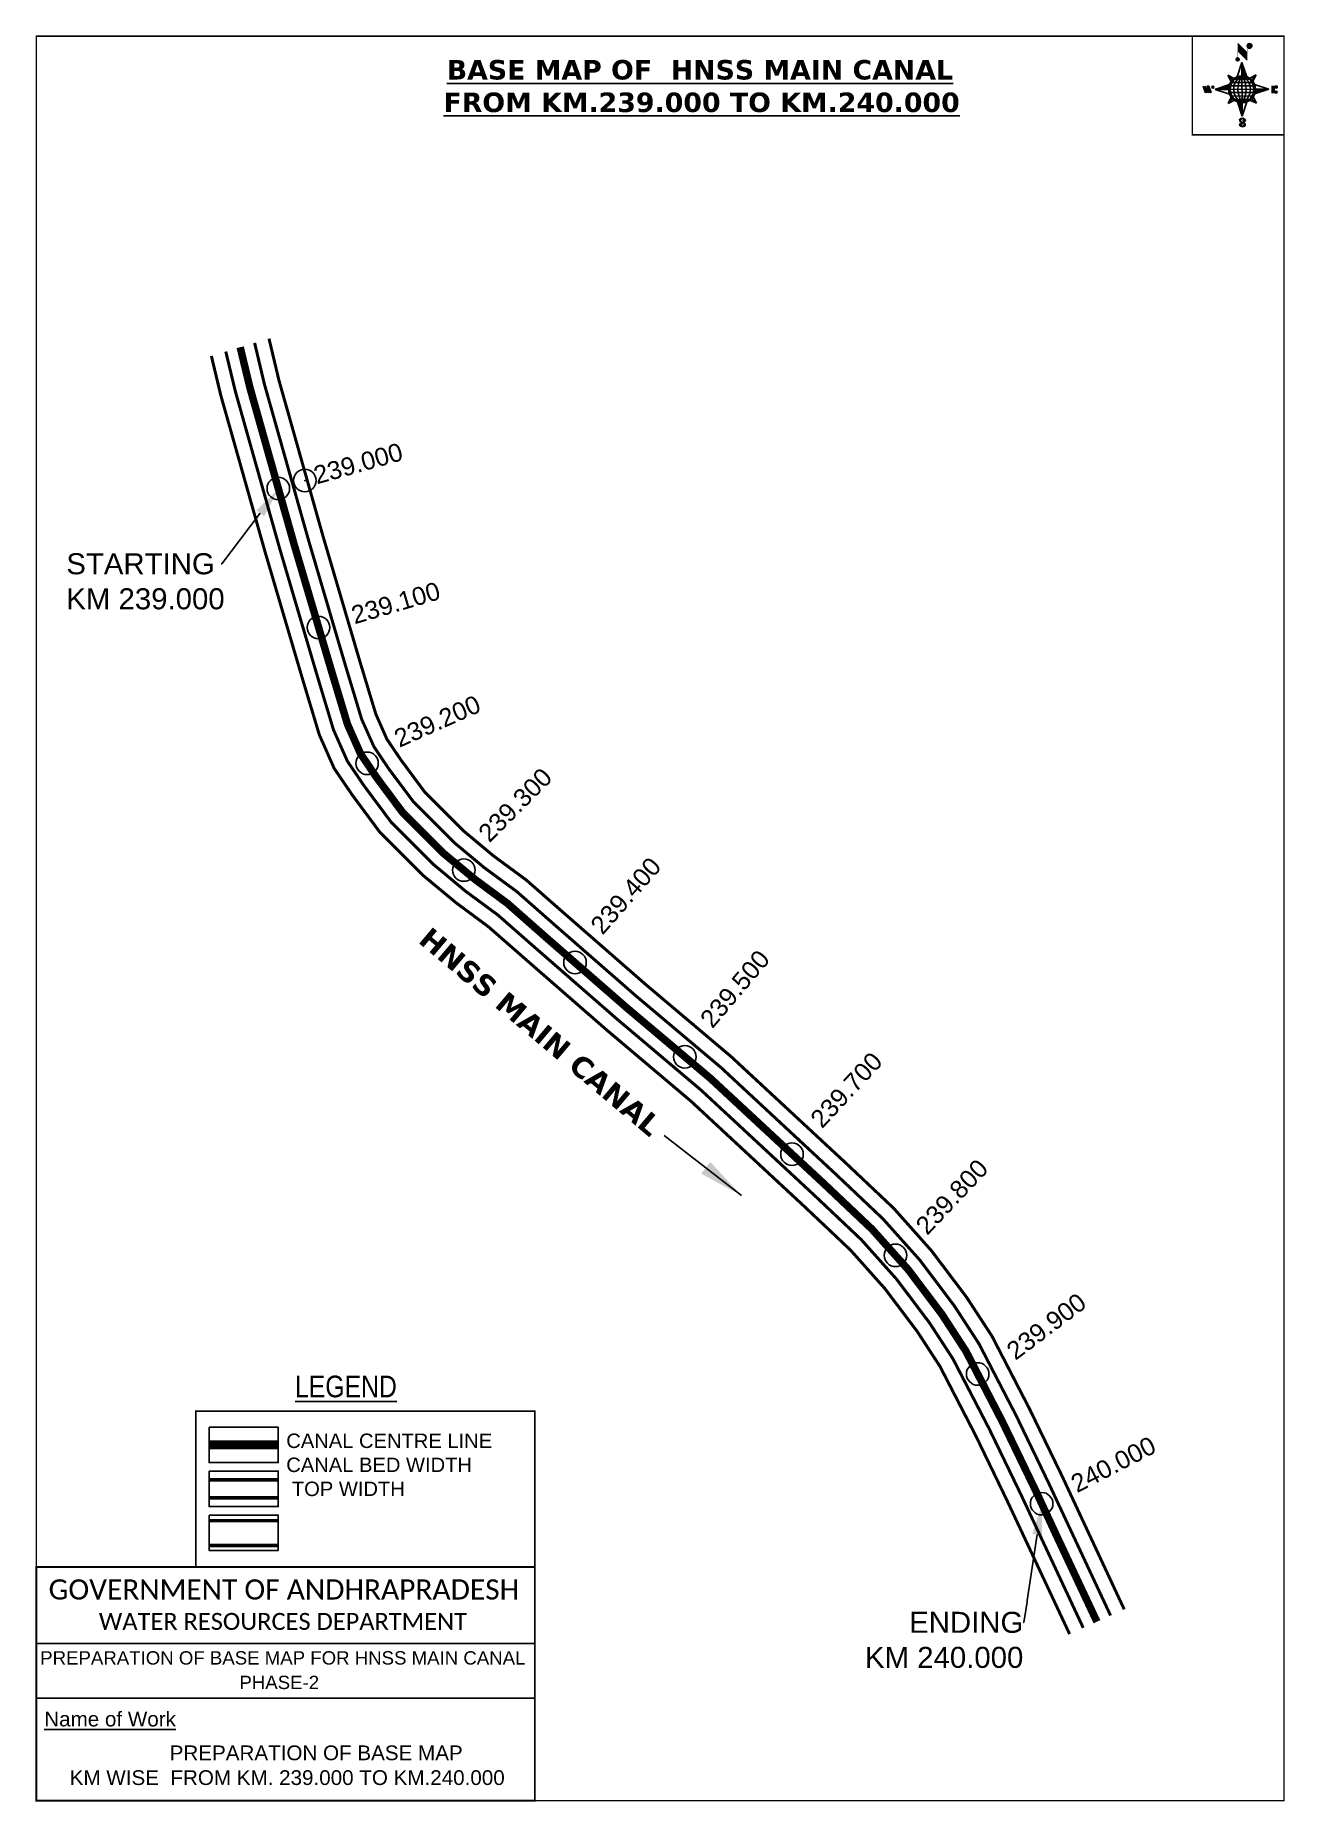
# Model space of a CAD drawing. Header units: inches. Extents: x 756378 to 757211, y 1622625 to 1623802.
import ezdxf
from ezdxf import colors
from ezdxf.entities.mleader import LeaderData, LeaderLine
from ezdxf.enums import TextEntityAlignment as Align
from ezdxf.math import Vec2, Vec3

# ---------------------------------------------------------------- set-up
doc = ezdxf.new("R2010")
doc.units = ezdxf.units.IN
doc.header["$LTSCALE"] = 15
doc.header["$MEASUREMENT"] = 0
doc.header["$PDMODE"] = 32
doc.header["$PDSIZE"] = 15
doc.linetypes.add('HIDDEN2', pattern=[0.1875, 0.125, -0.0625])
for name, color, linetype in [('AQUADUCT', 1, 'Continuous'), ('bord', 1, 'Continuous'), ('CANAL1', 7, 'Continuous'), ('CSMark', 72, 'Continuous'), ('DCBMS', 232, 'Continuous'), ('PAGE', 7, 'Continuous'), ('TEXT', 6, 'Continuous')]:
    doc.layers.add(name, color=color, linetype=linetype)
doc.styles.add('ARIALN', font='ARIALN.TTF')
doc.styles.get("Standard").update_dxf_attribs({"font": 'arial.ttf'})
doc.dimstyles.get("Standard").update_dxf_attribs({"dimtxt": 20, "dimasz": 0.18, "dimexe": 0.18, "dimexo": 0.0625, "dimgap": 0.09, "dimtad": 0, "dimtih": 1, "dimtoh": 1, "dimdec": 4, "dimzin": 0, "dimdsep": 46, "dimtxsty": 'Standard', "dimcen": 0.09, "dimadec": 0, "dimazin": 0, "dimtfac": 1, "dimtdec": 4, "dimtofl": 0, "dimtmove": 0, "dimatfit": 3, "dimfxl": 1, "dimtolj": 1, "dimtzin": 0, "dimarcsym": 0})
pattern_1 = [(267.297113149, (-8720374.938, 50637915.138), (10.5367255337, -0.497431438), [])]
pattern_2 = [(357.297113149, (-8720374.938, 50637915.138), (0.497431438, 10.5367255337), [])]

# ---------------------------------------------------------------- blocks, each defined once
blk = doc.blocks.new('*X26')
at = {"color": 0, "linetype": 'Continuous'}
for p, q in [((6321.6, 240.5), (6322.3, 241.2)), ((6321.6, 240.3), (6322.3, 241)), ((6321.6, 240.1), (6322.3, 240.8)), ((6321.6, 239.9), (6322.4, 240.7)), ((6321.6, 239.8), (6322.4, 240.6)), ((6321.6, 239.6), (6322.5, 240.5)), ((6321.6, 239.4), (6322.5, 240.3)), ((6321.6, 239.2), (6322.6, 240.2)), ((6321.7, 239.1), (6322.6, 240.1)), ((6321.8, 240.8), (6322.4, 241.4)), ((6321.8, 239), (6322.7, 240)), ((6321.8, 239), (6322.8, 239.9)), ((6321.9, 238.9), (6322.9, 239.8)), ((6322, 238.8), (6323, 239.7)), ((6322.1, 241.3), (6322.4, 241.6)), ((6322.1, 238.7), (6323.1, 239.6)), ((6322.2, 238.6), (6323.1, 239.6)), ((6322.3, 238.5), (6323.2, 239.5)), ((6322.4, 238.5), (6323.3, 239.4)), ((6322.5, 238.4), (6323.4, 239.3)), ((6322.7, 238.4), (6323.6, 239.3)), ((6322.8, 238.3), (6323.7, 239.2)), ((6322.9, 238.3), (6323.8, 239.1)), ((6323.1, 238.2), (6323.9, 239.1)), ((6323.2, 238.2), (6324, 239)), ((6323.3, 238.2), (6324.2, 239)), ((6323.5, 238.1), (6324.3, 238.9)), ((6323.7, 238.1), (6324.4, 238.9)), ((6323.8, 238.1), (6324.6, 238.8)), ((6324.1, 238.2), (6324.7, 238.8)), ((6324.3, 238.3), (6324.9, 238.8)), ((6324.6, 238.3), (6325.1, 238.8)), ((6324.8, 238.4), (6325.2, 238.8)), ((6325.1, 238.5), (6325.4, 238.8)), ((6325.4, 238.6), (6325.6, 238.8))]:
    blk.add_line(p, q, dxfattribs=at)
blk = doc.blocks.new('*X25')
at = {"color": 0, "linetype": 'Continuous'}
for p, q in [((6324.4, 240.3), (6324.5, 240.4)), ((6324.6, 240.3), (6324.8, 240.5)), ((6324.7, 240.2), (6325, 240.5)), ((6324.8, 240.2), (6325.2, 240.6)), ((6325, 240.1), (6325.5, 240.6)), ((6325.1, 240.1), (6325.6, 240.6)), ((6325.2, 240), (6325.8, 240.6)), ((6325.3, 240), (6326, 240.6)), ((6325.4, 239.9), (6326.1, 240.6)), ((6325.5, 239.8), (6326.2, 240.5)), ((6325.6, 239.8), (6326.3, 240.5)), ((6325.7, 239.7), (6326.5, 240.4)), ((6325.9, 239.6), (6326.6, 240.3)), ((6326, 239.5), (6326.7, 240.3)), ((6326, 239.4), (6326.8, 240.2)), ((6326.1, 239.3), (6327, 240.2)), ((6326.2, 239.3), (6327.1, 240.1)), ((6326.3, 239.2), (6327.1, 240)), ((6326.4, 239.1), (6327.2, 239.9)), ((6326.5, 239), (6327.3, 239.8)), ((6326.5, 238.9), (6327.4, 239.7)), ((6326.6, 238.8), (6327.5, 239.6)), ((6326.7, 238.7), (6327.5, 239.5)), ((6326.8, 238.6), (6327.6, 239.4)), ((6326.8, 238.5), (6327.7, 239.3)), ((6326.8, 236.5), (6327.4, 237)), ((6326.9, 238.3), (6327.8, 239.2)), ((6326.9, 238.2), (6327.9, 239.1)), ((6326.9, 236.8), (6327.6, 237.4)), ((6327, 238.1), (6327.8, 239)), ((6327, 237.9), (6327.8, 238.8)), ((6327, 237.8), (6327.8, 238.6)), ((6327, 237.6), (6327.8, 238.4)), ((6327, 237.4), (6327.8, 238.2)), ((6327, 237.3), (6327.8, 238)), ((6327, 237.1), (6327.8, 237.9))]:
    blk.add_line(p, q, dxfattribs=at)
blk = doc.blocks.new('H')
at = {"layer": 'bord', "extrusion": (0.000427885, 0.004792, 0.999988)}
h = blk.add_hatch(dxfattribs=at)
h.set_pattern_fill('LINE', color=8, scale=84.387686, angle=-2.7029, style=0)
h.set_pattern_definition(pattern_2)
h.paths.add_polyline_path([(-492, 786, -0.090992), (-448, 775), (-486, 912)])
h = blk.add_hatch(dxfattribs=at)
h.set_pattern_fill('LINE', color=8, scale=84.387686, angle=-92.7029, style=0)
h.set_pattern_definition(pattern_1)
h.paths.add_polyline_path([(-625, 665, -0.090992), (-615, 710), (-751, 671)])
h = blk.add_hatch(dxfattribs=at)
h.set_pattern_fill('LINE', color=8, scale=84.387686, angle=-2.7029, style=0)
h.set_pattern_definition(pattern_2)
h.paths.add_polyline_path([(-504, 533, -0.090992), (-549, 543), (-510, 406)])
h = blk.add_hatch(dxfattribs=at)
h.set_pattern_fill('LINE', color=8, scale=84.387686, angle=-92.7029, style=0)
h.set_pattern_definition(pattern_1)
h.paths.add_polyline_path([(-246, 647), (-372, 653, -0.090992), (-382, 609)])
for p, q in [((-519, 1020, -1217), (-435, 927, -1216)), ((-516, 1087, -1217), (-432, 994, -1217)), ((-538, 774, -1216), (-487, 906, -1216)), ((-487, 906, -1216), (-493, 780, -1216)), ((-487, 906, -1216), (-448, 769, -1216)), ((-865, 701, -1215), (-847, 638, -1215)), ((-847, 700, -1215), (-829, 637, -1215)), ((-829, 699, -1215), (-811, 636, -1215)), ((-829, 699, -1215), (-811, 698, -1215)), ((-811, 698, -1215), (-794, 635, -1215)), ((-752, 665, -1215), (-615, 704, -1215)), ((-627, 794, -1216), (-567, 760, -1216)), ((-627, 794, -1216), (-584, 747, -1215)), ((-599, 731, -1215), (-627, 794, -1216)), ((-421, 753, -1216), (-359, 781, -1216)), ((-359, 781, -1216), (-405, 739, -1216)), ((-359, 781, -1216), (-392, 721, -1215)), ((-379, 693, -1215), (-246, 641, -1215)), ((-213, 669, -1215), (-217, 601, -1215)), ((-752, 665, -1215), (-625, 659, -1215)), ((-619, 614, -1215), (-752, 665, -1215)), ((-639, 526, -1214), (-606, 585, -1215)), ((-639, 526, -1214), (-593, 568, -1215)), ((-577, 553, -1215), (-639, 526, -1214)), ((-511, 400, -1214), (-549, 537, -1214)), ((-460, 533, -1215), (-511, 400, -1214)), ((-505, 527, -1214), (-511, 400, -1214)), ((-371, 513, -1214), (-431, 546, -1215)), ((-371, 513, -1214), (-414, 560, -1215)), ((-399, 576, -1215), (-371, 513, -1214)), ((-246, 641, -1215), (-383, 603, -1215)), ((-373, 647, -1215), (-246, 641, -1215)), ((-197, 600, -1215), (-194, 668, -1215))]:
    blk.add_line(p, q, dxfattribs=at)
at = {"layer": 'bord', "color": 8, "linetype": 'ByBlock', "extrusion": (0.000427885, 0.004792, 0.999988)}
for p, q in [((-375, 679, -1215), (-620, 691, -1215)), ((-386, 711, -1215), (-605, 722, -1215)), ((-411, 744, -1216), (-578, 752, -1216)), ((-493, 780, -1216), (-505, 527, -1214)), ((-373, 647, -1215), (-625, 659, -1215)), ((-378, 616, -1215), (-623, 628, -1215)), ((-392, 585, -1215), (-611, 595, -1215)), ((-420, 555, -1215), (-587, 562, -1215))]:
    blk.add_line(p, q, dxfattribs=at)
at = {"layer": 'bord', "extrusion": (0.000427885, 0.004792, 0.999988), "elevation": -1212}
for points, const_width in [([(-522, 960), (-516, 1093)], 1.61), ([(-434, 933), (-428, 1066)], 1.61), ([(-870, 707), (-846, 706)], 0.642), ([(-829, 643), (-821, 678)], 0.642), ([(-793, 641), (-782, 694)], 0.642), ([(-223, 676), (-174, 673)], 0.706), ([(-829, 643), (-855, 644)], 0.642), ([(-811, 642), (-784, 641)], 0.642), ([(-177, 605), (-226, 607)], 0.706), ([(-195, 645), (-185, 644)], 0.706)]:
    blk.add_lwpolyline(points, dxfattribs=dict(at, const_width=const_width))
for points, const_width in [([(-414, 1073, 1), (-398, 1058, 1)], 22.3), ([(-530, 950, 1), (-520, 939, 1)], 14.8), ([(-776, 697, 1), (-769, 690, 1)], 8.9), ([(-180, 618, 1), (-173, 611, 1)], 9.79), ([(-178, 667, 1), (-171, 660, 1)], 9.79), ([(-490, 362, 1), (-498, 369, 1)], 11.1), ([(-525, 322, 1), (-533, 329, 1)], 11.1)]:
    blk.add_lwpolyline(points, format="xyb", close=True, dxfattribs=dict(at, const_width=const_width))
for points in [[(-537, 317), (-531, 310), (-520, 307), (-505, 307), (-494, 310), (-486, 318), (-487, 326), (-491, 333), (-494, 336), (-503, 341), (-522, 347), (-530, 352), (-534, 355), (-537, 363), (-537, 373), (-530, 381), (-520, 384), (-504, 384), (-493, 380), (-487, 373)], [(-522, 348), (-526, 354), (-528, 361), (-528, 371), (-526, 375), (-521, 381), (-515, 384)], [(-505, 307), (-499, 312), (-497, 319), (-497, 327), (-501, 335), (-509, 343)]]:
    blk.add_lwpolyline(points, dxfattribs=at)
at = {"layer": 'bord', "extrusion": (0.000427885, 0.004792, 0.999988)}
for centre, radius in [((-406, 1065, -1212), 22.3), ((-525, 944, -1212), 14.8), ((-773, 694, -1212), 8.9), ((-498, 659, -1212), 127), ((-177, 615, -1212), 9.79), ((-174, 663, -1212), 9.79), ((-494, 365, -1212), 11.1), ((-529, 325, -1212), 11.1)]:
    blk.add_circle(centre, radius, dxfattribs=at)
at = {"layer": 'bord', "color": 8, "linetype": 'ByBlock', "extrusion": (0.000427885, 0.004792, 0.999988)}
for centre, radius, start, end in [((-482, 658, -1212), 128, 94.9254, 259.6691), ((-437, 656, -1212), 141, 113.2864, 241.308), ((-316, 651, -1212), 222, 142.5892, 212.0053), ((-560, 662, -1212), 141, 293.2864, 61.308), ((-681, 668, -1212), 222, 322.5892, 32.0053), ((-515, 660, -1212), 128, 274.9254, 79.6691)]:
    blk.add_arc(centre, radius, start, end, dxfattribs=at)
at = {"layer": 'bord', "extrusion": (0.000427885, 0.004792, 0.999988)}
for points in [[(-516, 1093, -1212), (-431, 1000, -1212), (-519, 1026, -1212), (-434, 933, -1212)], [(-864, 707, -1212), (-846, 706, -1212), (-846, 644, -1212), (-829, 643, -1212)], [(-829, 705, -1212), (-811, 704, -1212), (-811, 642, -1212), (-793, 641, -1212)], [(-193, 674, -1212), (-197, 606, -1212), (-213, 675, -1212), (-216, 607, -1212)]]:
    blk.add_solid(points, dxfattribs=at)
at = {"layer": 'bord', "extrusion": (0.000427885, 0.004792, 0.999988), "xscale": 7.977342409717546, "yscale": 7.977342408231451, "zscale": 7.977342408476333, "rotation": 138.0840426661453}
for name, p in [('*X25', (38301, -31929, -1212)), ('*X26', (38314, -31951, -1212))]:
    blk.add_blockref(name, p, dxfattribs=at)

msp = doc.modelspace()

# ---------------------------------------------------------------- linework, layer by layer
at = {"layer": 'CANAL1', "color": 1, "linetype": 'HIDDEN2', "ltscale": 8, "const_width": 5}
msp.add_lwpolyline([(756514.9, 1623593.8), (756521.4, 1623566.8), (756540.3, 1623499.7), (756550.9, 1623462.2), (756575.3, 1623379.6), (756586.4, 1623342.6), (756595.1, 1623323), (756605.7, 1623307.3), (756622.9, 1623284.2), (756650.5, 1623256.6), (756671.1, 1623239.5), (756692.9, 1623223.4), (756718.4, 1623200.9), (756772.1, 1623154.1), (756828.4, 1623106.6), (756904.1, 1623036.3), (756935.7, 1623006.4), (756959.9, 1622979.4), (756982.3, 1622949.7), (756998.3, 1622925.1), (757022.7, 1622877.9), (757044, 1622833.8), (757058.8, 1622801.9), (757085.5, 1622745)], dxfattribs=at)
at = {"layer": 'CANAL1', "color": 5, "const_width": 2}
for points in [[(756524.5, 1623596.7), (756531, 1623569.3), (756560.5, 1623465), (756584.8, 1623382.5), (756595.8, 1623346.1), (756603.9, 1623327.9), (756613.8, 1623313.1), (756630.5, 1623290.8), (756657.3, 1623264), (756677.2, 1623247.4), (756699.2, 1623231.2), (756725, 1623208.5), (756778.6, 1623161.7), (756835.1, 1623114.1), (756911, 1623043.6), (756942.9, 1623013.4), (756967.6, 1622985.8), (756990.5, 1622955.4), (757006.9, 1622930.2), (757031.7, 1622882.3), (757053, 1622838.1), (757094.6, 1622749.1)], [(756505.3, 1623590.9), (756511.7, 1623564.3), (756541.3, 1623459.4), (756565.7, 1623376.7), (756577, 1623339.1), (756586.3, 1623318.1), (756597.5, 1623301.6), (756615.3, 1623277.7), (756643.8, 1623249.2), (756664.9, 1623231.6), (756686.6, 1623215.6), (756711.9, 1623193.4), (756765.6, 1623146.6), (756821.8, 1623099.1), (756897.3, 1623029), (756928.6, 1622999.4), (756952.1, 1622973.1), (756974.1, 1622943.9), (756989.6, 1622920.1), (757013.8, 1622873.4), (757035, 1622829.5), (757076.4, 1622740.9)]]:
    msp.add_lwpolyline(points, dxfattribs=at)
at = {"layer": 'CANAL1', "color": 200, "const_width": 2}
for points in [[(756534.1, 1623599.5), (756540.7, 1623571.8), (756570.1, 1623467.8), (756594.4, 1623385.3), (756605.2, 1623349.6), (756612.6, 1623332.8), (756622, 1623318.9), (756638, 1623297.3), (756664, 1623271.4), (756683.4, 1623255.2), (756705.4, 1623239), (756731.6, 1623216), (756785.1, 1623169.3), (756841.7, 1623121.5), (756917.8, 1623050.9), (756950.1, 1623020.4), (756975.3, 1622992.1), (756998.7, 1622961.1), (757015.6, 1622935.2), (757040.6, 1622886.8), (757062.1, 1622842.4), (757103.7, 1622753.2)], [(756495.7, 1623588), (756502, 1623561.7), (756531.7, 1623456.7), (756556.1, 1623373.9), (756567.6, 1623335.7), (756577.5, 1623313.3), (756589.4, 1623295.8), (756607.7, 1623271.1), (756637, 1623241.8), (756658.7, 1623223.8), (756680.3, 1623207.8), (756705.3, 1623185.9), (756759.1, 1623139), (756815.2, 1623091.6), (756890.5, 1623021.7), (756921.4, 1622992.5), (756944.4, 1622966.7), (756965.9, 1622938.2), (756981, 1622915), (757004.8, 1622868.9), (757025.9, 1622825.2), (757067.3, 1622736.8)]]:
    msp.add_lwpolyline(points, dxfattribs=at)
at = {"layer": 'CANAL1', "color": 1, "linetype": 'HIDDEN2', "ltscale": 100, "const_width": 6, "elevation": -0.4}
msp.add_lwpolyline([(756540.2, 1622862.8), (756494.2, 1622862.8)], dxfattribs=at)
at = {"layer": 'CANAL1', "color": 5, "const_width": 2.4, "elevation": -0.4}
for points in [[(756540.2, 1622839.5), (756494.2, 1622839.5)], [(756540.2, 1622827.5), (756494.2, 1622827.5)]]:
    msp.add_lwpolyline(points, dxfattribs=at)
at = {"layer": 'CANAL1', "color": 200, "const_width": 2.4, "elevation": -0.4}
for points in [[(756540.2, 1622812.3), (756494.2, 1622812.3)], [(756540.2, 1622795.8), (756494.2, 1622795.8)]]:
    msp.add_lwpolyline(points, dxfattribs=at)
at = {"layer": 'CSMark', "color": 2}
msp.add_point((756558, 1623505), dxfattribs=at)
at = {"layer": 'CSMark', "color": 3}
for p in [(756540.3, 1623499.7), (756540.3, 1623499.7), (756567.1, 1623407.1), (756599.4, 1623316.7), (756663.8, 1623245.6), (756737.9, 1623184), (756811.1, 1623121.2), (756882.4, 1623056.4), (756951.3, 1622989), (757006.1, 1622910), (757048.7, 1622823.6)]:
    msp.add_point(p, dxfattribs=at)
at = {"layer": 'PAGE', "const_width": 1}
msp.add_lwpolyline([(757210.1, 1622625.8), (757210.1, 1623801), (756379.1, 1623801), (756379.1, 1622625.8), (757210.1, 1622625.8)], dxfattribs=at)
at = {"layer": 'PAGE'}
for points, const_width in [([(757210.1, 1623801), (757149, 1623801), (757149, 1623735.3), (757210.1, 1623735.3)], 1), ([(756485.4, 1622885.2), (756711.2, 1622885.2), (756711.2, 1622781.4), (756485.4, 1622781.4)], 1.2), ([(756379.1, 1622781.4), (756711.2, 1622781.4), (756711.2, 1622625.8), (756379.1, 1622625.8)], 1.2)]:
    msp.add_lwpolyline(points, close=True, dxfattribs=dict(at, const_width=const_width))
at = {"layer": 'PAGE', "elevation": -0.4}
for points in [[(756494.2, 1622874.5), (756540.2, 1622874.5), (756540.2, 1622851), (756494.2, 1622851)], [(756494.2, 1622845.3), (756540.2, 1622845.3), (756540.2, 1622821.7), (756494.2, 1622821.7)], [(756494.2, 1622816), (756540.2, 1622816), (756540.2, 1622792.5), (756494.2, 1622792.5)]]:
    msp.add_lwpolyline(points, close=True, dxfattribs=at)
at = {"layer": 'PAGE'}
for points in [[(756379.1, 1622730.4), (756711.2, 1622730.4)], [(756379.1, 1622694), (756711.2, 1622694)]]:
    msp.add_lwpolyline(points, dxfattribs=at)

# ---------------------------------------------------------------- block references
at = {"layer": 'AQUADUCT', "color": 1, "xscale": 0.0703495379661093, "yscale": 0.07034953800030053, "zscale": 0.07034953795990817, "rotation": 3.078330607406165}
msp.add_blockref('H', (757219.7, 1623721.6, 85.4), dxfattribs=at)

# ---------------------------------------------------------------- texts
at = {"layer": 'CANAL1', "insert": (756641.1, 1623209.1), "char_height": 14, "width": 205.129, "attachment_point": 1, "rotation": 319.9067}
msp.add_mtext('\\pi0.96322;{\\fVerdana|b1|i0|c0|p34;HNSS MAIN CANAL}', dxfattribs=at)
at = {"layer": 'CSMark', "color": 1}
for s, rotation, p in [('239.000', 15.7789, (756564.3, 1623508.2)), ('239.100', 16.4179, (756589.4, 1623415)), ('239.200', 23.9492, (756618.5, 1623332.5)), ('239.300', 45.0377, (756676.6, 1623267.6)), ('239.400', 48.727, (756751.7, 1623205.8)), ('239.500', 49.8065, (756824.8, 1623143.4)), ('239.700', 47.1135, (756898, 1623077)), ('239.800', 46.6484, (756968.1, 1623006)), ('239.900', 37.0093, (757027.6, 1622923.5)), ('240.000', 27.3267, (757069.5, 1622835.9))]:
    msp.add_text(s, height=12, rotation=rotation, dxfattribs=at).set_placement(p, align=Align.MIDDLE_LEFT)
at = {"layer": 'PAGE', "extrusion": (0.000201441, 0.004807, 0.999988), "style": 'ARIALN'}
msp.add_text('%%ULEGEND', height=14.4, rotation=359.9999, dxfattribs=at).set_placement((756585.3, 1622882.2, 7953.4), align=Align.MIDDLE)
at = {"layer": 'PAGE', "extrusion": (0.000201441, 0.004807, 0.999988)}
for s, height, p in [('PREPARATION OF BASE MAP FOR HNSS MAIN CANAL', 8.878, (756381.7, 1622697, 7952.5)), ('%%UName of Work', 9.822, (756384.4, 1622655.8, 7951.1))]:
    msp.add_text(s, height=height, rotation=359.9999, dxfattribs=at).set_placement(p)
for s, height, p in [('PHASE-2', 8.88, (756540.9, 1622685.1, 7952.4)), ('PREPARATION OF BASE MAP', 9.822, (756565.5, 1622638.2, 7951.2)), ('KM WISE  FROM KM. 239.000 TO KM.240.000', 9.822, (756546.2, 1622621.7, 7951.2))]:
    msp.add_text(s, height=height, rotation=359.9999, dxfattribs=at).set_placement(p, align=Align.MIDDLE_CENTER)
at = {"layer": 'PAGE', "extrusion": (0.000201441, 0.004807, 0.999988), "attachment_point": 1, "text_direction": (1, -1e-06, -0.000201)}
for s, insert, char_height, width in [('CANAL CENTRE LINE CANAL BED WIDTH {\\H2.3717x; }\\P TOP WIDTH{\\H1.9152x; }', (756545.6, 1622870.3, -0.4), 9.6, 168.926), ('\\pi3.5885;{\\fCalibri|b0|i0|c0|p34;\\H1.3333x;GOVERNMENT OF ANDHRAPRADESH\\P\\pi37.073;\\H0.83998x;WATER RESOURCES DEPARTMENT}', (756383.7, 1622773.2, -1.3), 10.059, 321.276)]:
    msp.add_mtext(s, dxfattribs=dict(at, insert=insert, char_height=char_height, width=width))
at = {"layer": 'TEXT', "color": 1, "insert": (756630.7, 1623785.1), "char_height": 13, "width": 379.826, "attachment_point": 1}
msp.add_mtext('\\pi21.755;{\\fVerdana|b1|i0|c0|p34;\\LBASE MAP OF  HNSS MAIN CANAL \\P\\pi19.564;FROM KM.239.000 TO KM.240.000}', dxfattribs=at)

# ---------------------------------------------------------------- leaders
at = {"layer": 'CANAL1'}
msp.add_leader([(756848.7, 1623028.9), (756797.3, 1623068.8)], dimstyle='Standard', override={"dimasz": 30, "dimgap": 0.09, "dimtad": 0}, dxfattribs=at)
at = {"layer": 'DCBMS', "color": 5}
ml = msp.add_multileader_mtext('Standard', dxfattribs=at)
ml.set_content('STARTING\\PKM 239.000', color=5)
ml.set_leader_properties()
ml.build(insert=Vec2(0, 0))
ml.multileader.update_dxf_attribs({"dogleg_length": 0.36, "arrow_head_size": 20})
ctx = ml.context
ctx.base_point, ctx.char_height, ctx.arrow_head_size, ctx.landing_gap_size, ctx.plane_origin = Vec3(756399, 1623449.5), 14, 20, 0.09, Vec3(756569.9, 1623522.3)
notes = []
notes.append((ctx, [(0, (1, 1, 0), (756502.7, 1623449.5), (-1, 0), 0.36, [(0, [(756540.4, 1623499.2)], 0, [])])]))
ctx.mtext.insert, ctx.mtext.flow_direction = Vec3(756399.1, 1623456.6), 5
for ctx, leaders in notes:
    for number, flags, end, landing, length, lines in leaders:
        leader = LeaderData()
        leader.index, (leader.has_last_leader_line, leader.has_dogleg_vector, leader.attachment_direction) = number, flags
        leader.last_leader_point, leader.dogleg_vector, leader.dogleg_length = Vec3(end), Vec3(landing), length
        for number, points, colour, breaks in lines:
            line = LeaderLine()
            line.index, line.vertices, line.color, line.breaks = number, Vec3.list(points), colors.encode_raw_color(colour), breaks
            leader.lines.append(line)
        ctx.leaders.append(leader)

# ---------------------------------------------------------------- next in the draw order: leaders
ml = msp.add_multileader_mtext('Standard', dxfattribs=at)
ml.set_content('ENDING \\PKM 240.000', color=5)
ml.set_leader_properties()
ml.build(insert=Vec2(0, 0))
ml.multileader.update_dxf_attribs({"dogleg_length": 0.36, "arrow_head_size": 20})
ctx = ml.context
ctx.base_point, ctx.char_height, ctx.arrow_head_size, ctx.landing_gap_size, ctx.plane_origin = Vec3(756933.3, 1622744.5), 14, 20, 0.09, Vec3(757077, 1622956.8)
ctx.text_align_type = 2
notes = []
notes.append((ctx, [(0, (1, 1, 0), (757036.9, 1622744.5), (-1, 0), 0.36, [(0, [(757048.7, 1622822.8)], 0, [])])]))
ctx.mtext.insert, ctx.mtext.width, ctx.mtext.alignment, ctx.mtext.flow_direction = Vec3(757036.5, 1622751.6), 109.049, 3, 5
ctx.mtext.has_bg_fill, ctx.mtext.bg_color, ctx.mtext.bg_scale_factor, ctx.mtext.bg_transparency, ctx.mtext.use_window_bg_color = 1, -1027028792, 1.5, 0, 1
for ctx, leaders in notes:
    for number, flags, end, landing, length, lines in leaders:
        leader = LeaderData()
        leader.index, (leader.has_last_leader_line, leader.has_dogleg_vector, leader.attachment_direction) = number, flags
        leader.last_leader_point, leader.dogleg_vector, leader.dogleg_length = Vec3(end), Vec3(landing), length
        for number, points, colour, breaks in lines:
            line = LeaderLine()
            line.index, line.vertices, line.color, line.breaks = number, Vec3.list(points), colors.encode_raw_color(colour), breaks
            leader.lines.append(line)
        ctx.leaders.append(leader)

doc.saveas('drawing.dxf')
